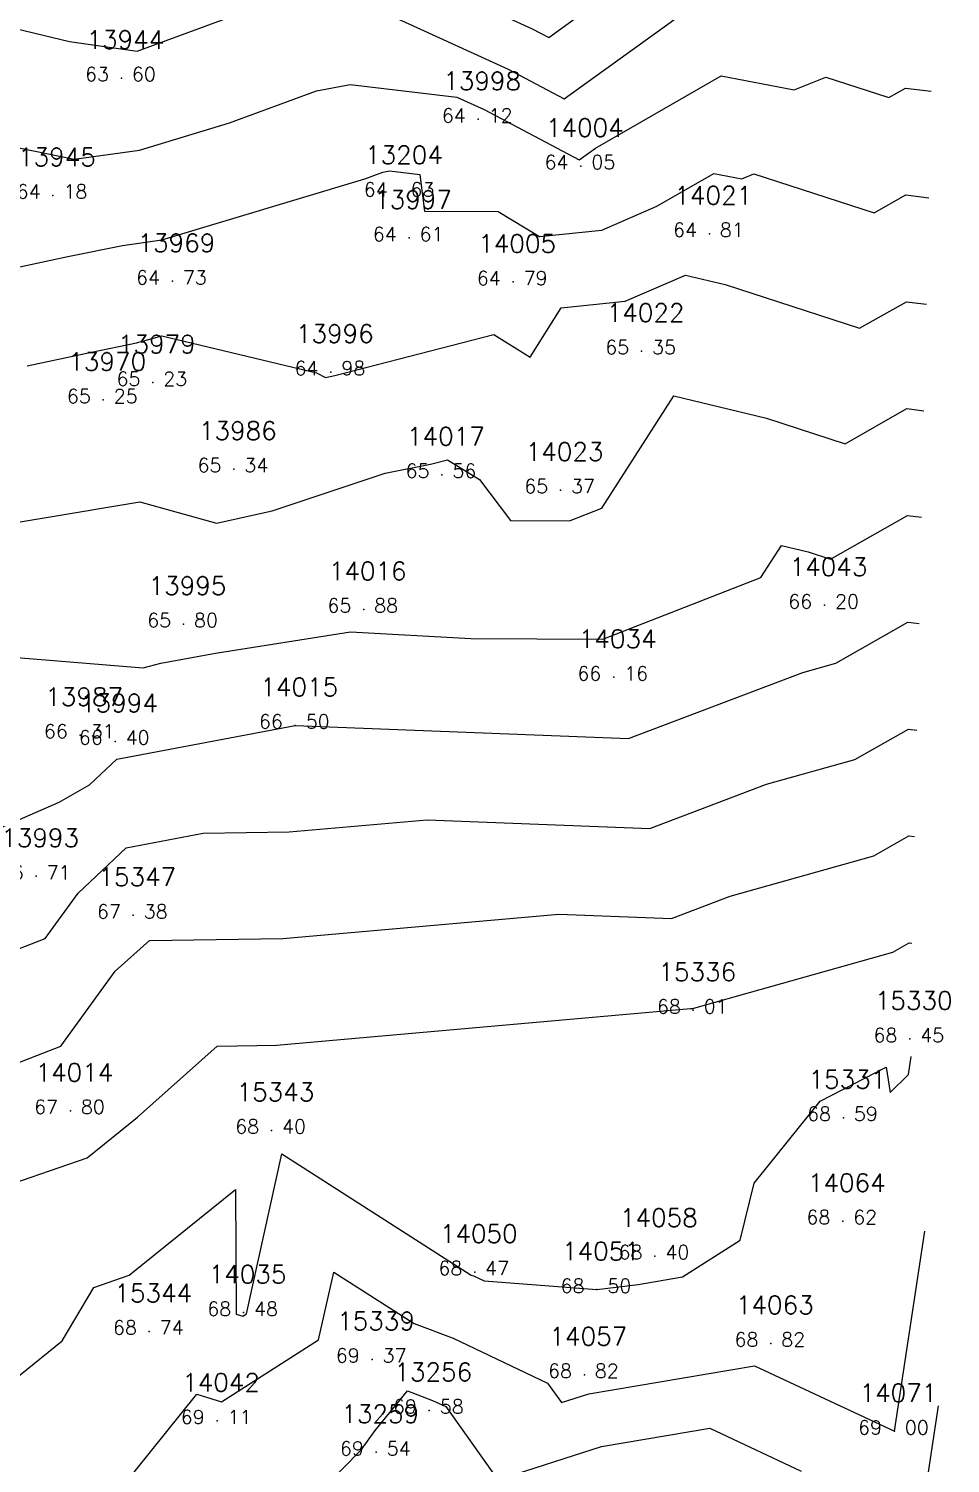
# Model space of a CAD drawing. Header units: millimetres. Extents: x 1412565 to 1412813, y 4931476 to 4931699.
# Drawn here: x 1412799.42 to 1412812.62, y 4931563.02 to 4931583.57 of the extents above; entities that cross this region are included whole.
import ezdxf
from ezdxf.enums import TextEntityAlignment as Align

# ---------------------------------------------------------------- set-up
doc = ezdxf.new("R2010")
doc.units = ezdxf.units.MM
for name, color, linetype in [('CIVIL', 50, 'Continuous'), ('CIVIL-DRAW', 80, 'Continuous'), ('CIVIL-NONAME', 130, 'Continuous'), ('CIVIL-TEXT', 240, 'Continuous'), ('CIVIL-Z', 50, 'Continuous'), ('Tcontours0', 7, 'Continuous'), ('Tcontours1', 7, 'Continuous'), ('Tcontours2', 7, 'Continuous')]:
    doc.layers.add(name, color=color, linetype=linetype)
doc.styles.add('CIVILCADMAIN', font='TXT.SHX')
doc.styles.get("Standard").update_dxf_attribs({"font": 'arial.ttf'})

# ---------------------------------------------------------------- blocks, each defined once
blk = doc.blocks.new('CIVIL-ZZ')
at = {"layer": 'CIVIL-DRAW'}
blk.add_point((0, 0), dxfattribs=at)
at = {"layer": 'CIVIL-NONAME'}
blk.add_attdef('NAME', text='', height=1.8, dxfattribs=at).set_placement((0, 2.1), align=Align.CENTER)
at = {"layer": 'CIVIL-TEXT', "flags": 8}
blk.add_attdef('TEXT', text='', height=2, dxfattribs=at).set_placement((0.2, -3.3), align=Align.CENTER)
at = {"layer": 'CIVIL-Z'}
blk.add_attdef('Z1', text='', height=1.6, dxfattribs=at).set_placement((-0.75, -0.225), align=Align.RIGHT)
blk.add_attdef('Z2', (0.75, -0.225), '', height=1.6, dxfattribs=at)

msp = doc.modelspace()

# ---------------------------------------------------------------- linework, layer by layer
at = {"layer": 'Tcontours0', "elevation": 65}
msp.add_lwpolyline([(1412799.399, 4931578.739), (1412800.322, 4931578.935), (1412800.966, 4931579.067), (1412801.329, 4931579.167), (1412803.546, 4931578.638), (1412803.673, 4931578.573), (1412803.805, 4931578.599), (1412806.082, 4931579.187), (1412806.606, 4931578.861), (1412807.05, 4931579.569), (1412807.966, 4931579.663), (1412808.829, 4931580.039), (1412809.396, 4931579.903), (1412811.322, 4931579.277), (1412811.992, 4931579.657), (1412812.279, 4931579.621)], dxfattribs=at)
at = {"layer": 'Tcontours1'}
for points, elevation in [([(1412802.989, 4931585.235), (1412806.635, 4931583.567), (1412806.872, 4931583.442), (1412807.512, 4931583.904)], 63), ([(1412798.532, 4931582.015), (1412800.074, 4931581.701), (1412801.008, 4931581.83), (1412802.3, 4931582.219), (1412803.546, 4931582.677), (1412804.025, 4931582.77), (1412805.552, 4931582.588), (1412805.943, 4931582.409), (1412807.308, 4931581.688), (1412807.54, 4931581.855), (1412809.337, 4931582.893), (1412810.385, 4931582.69), (1412810.838, 4931582.875), (1412811.74, 4931582.582), (1412811.978, 4931582.717), (1412812.348, 4931582.671)], 64), ([(1412799.252, 4931574.564), (1412801.06, 4931574.416), (1412801.313, 4931574.48), (1412802.097, 4931574.626), (1412804.03, 4931574.929), (1412805.754, 4931574.834), (1412807.646, 4931574.823), (1412809.909, 4931575.708), (1412810.204, 4931576.166), (1412810.583, 4931576.075), (1412810.904, 4931575.971), (1412812.006, 4931576.597), (1412812.209, 4931576.572)], 66), ([(1412789.05, 4931567.685), (1412791.655, 4931567.876), (1412793.495, 4931568.073), (1412795.092, 4931569.258), (1412795.701, 4931569.355), (1412795.927, 4931569.455), (1412796.535, 4931569.798), (1412796.92, 4931569.927), (1412798.222, 4931569.98), (1412799.66, 4931570.536), (1412800.132, 4931571.188), (1412800.819, 4931571.836), (1412801.922, 4931572.045), (1412803.151, 4931572.064), (1412805.127, 4931572.239), (1412808.318, 4931572.114), (1412809.989, 4931572.746), (1412811.254, 4931573.102), (1412812.02, 4931573.537), (1412812.14, 4931573.522)], 67), ([(1412791.42, 4931561.344), (1412791.361, 4931563.271), (1412792.13, 4931563.823), (1412792.357, 4931564.156), (1412793.085, 4931564.221), (1412795.515, 4931564.332), (1412796.218, 4931565.138), (1412797.264, 4931565.178), (1412797.981, 4931565.593), (1412798.662, 4931566.792), (1412798.708, 4931566.855), (1412798.791, 4931566.889), (1412800.26, 4931567.398), (1412800.98, 4931567.977), (1412802.124, 4931568.998), (1412802.972, 4931569.011), (1412808.902, 4931569.537), (1412808.934, 4931569.536), (1412808.95, 4931569.542), (1412811.796, 4931570.342), (1412812.034, 4931570.477), (1412812.071, 4931570.472)], 68), ([(1412800.289, 4931562.091), (1412801.832, 4931564.011), (1412802.186, 4931563.901), (1412803.575, 4931564.789), (1412803.791, 4931565.761), (1412804.944, 4931565.024), (1412805.5, 4931564.815), (1412806.854, 4931564.169), (1412807.051, 4931563.892), (1412807.446, 4931564.018), (1412809.819, 4931564.418), (1412811.82, 4931563.48), (1412812.256, 4931566.346)], 69)]:
    msp.add_lwpolyline(points, dxfattribs=dict(at, elevation=elevation))
at = {"layer": 'Tcontours2'}
for points, elevation in [([(1412804.271, 4931583.911), (1412806.289, 4931582.988), (1412807.09, 4931582.565), (1412809.256, 4931584.128)], 63.5), ([(1412788.469, 4931581.606), (1412788.562, 4931582.019), (1412788.882, 4931582.241), (1412789.354, 4931582.635), (1412790.578, 4931582.922), (1412790.89, 4931582.949), (1412792.615, 4931582.598), (1412793.707, 4931581.459), (1412794.476, 4931581.064), (1412794.897, 4931580.892), (1412795.179, 4931580.925), (1412795.749, 4931581.483), (1412796.092, 4931582.923), (1412797.747, 4931583.484), (1412797.681, 4931583.942), (1412800.005, 4931583.383), (1412800.977, 4931583.246), (1412802.599, 4931583.842)], 63.5), ([(1412799.16, 4931580.129), (1412799.985, 4931580.304), (1412800.765, 4931580.464), (1412801.331, 4931580.542), (1412804.236, 4931581.418), (1412804.494, 4931581.513), (1412804.592, 4931581.532), (1412805.025, 4931581.48), (1412805.092, 4931580.952), (1412806.144, 4931580.949), (1412806.74, 4931580.591), (1412807.631, 4931580.683), (1412808.419, 4931581.026), (1412809.234, 4931581.496), (1412809.635, 4931581.418), (1412809.808, 4931581.489), (1412811.531, 4931580.929), (1412811.985, 4931581.187), (1412812.313, 4931581.146)], 64.5), ([(1412798.211, 4931576.326), (1412801.013, 4931576.791), (1412802.11, 4931576.488), (1412802.911, 4931576.664), (1412804.527, 4931577.202), (1412805.176, 4931577.332), (1412805.419, 4931577.395), (1412805.877, 4931577.111), (1412806.321, 4931576.524), (1412807.165, 4931576.519), (1412807.632, 4931576.702), (1412808.662, 4931578.308), (1412809.989, 4931577.989), (1412811.113, 4931577.624), (1412811.999, 4931578.127), (1412812.244, 4931578.096)], 65.5), ([(1412789.033, 4931569.425), (1412792.995, 4931570.145), (1412793.294, 4931569.97), (1412795.154, 4931570.267), (1412795.945, 4931570.617), (1412796.219, 4931570.772), (1412798.321, 4931571.477), (1412798.948, 4931572.096), (1412799.861, 4931572.49), (1412800.295, 4931572.737), (1412800.687, 4931573.106), (1412803.24, 4931573.59), (1412808.01, 4931573.403), (1412810.508, 4931574.349), (1412810.983, 4931574.482), (1412812.013, 4931575.067), (1412812.175, 4931575.047)], 66.5), ([(1412789.035, 4931564.729), (1412789.663, 4931564.78), (1412790.215, 4931565.452), (1412790.421, 4931565.756), (1412791.99, 4931565.895), (1412793.789, 4931566.088), (1412794.225, 4931566.412), (1412795.934, 4931567.652), (1412796.587, 4931567.627), (1412797.265, 4931567.646), (1412797.588, 4931568.088), (1412798.37, 4931568.409), (1412799.885, 4931568.995), (1412800.663, 4931570.07), (1412801.153, 4931570.508), (1412803.061, 4931570.537), (1412807.015, 4931570.888), (1412808.626, 4931570.825), (1412809.47, 4931571.144), (1412811.525, 4931571.722), (1412812.027, 4931572.007), (1412812.106, 4931571.997)], 67.5), ([(1412797.329, 4931562.953), (1412798.595, 4931563.723), (1412799.9, 4931564.775), (1412800.354, 4931565.541), (1412800.861, 4931565.717), (1412802.385, 4931566.943), (1412802.396, 4931565.159), (1412802.488, 4931565.131), (1412802.541, 4931565.165), (1412803.048, 4931567.452), (1412805.761, 4931565.718), (1412805.792, 4931565.706), (1412805.945, 4931565.634), (1412807.56, 4931565.51), (1412808.15, 4931565.585), (1412808.785, 4931565.692), (1412809.613, 4931566.217), (1412809.811, 4931567.032), (1412810.756, 4931568.209), (1412811.701, 4931568.696), (1412811.758, 4931568.332), (1412812.02, 4931568.589), (1412812.06, 4931568.85)], 68.5), ([(1412802.002, 4931560.995), (1412804.188, 4931563.222), (1412804.386, 4931563.493), (1412804.848, 4931564.058), (1412805.207, 4931563.923), (1412805.394, 4931563.834), (1412806.139, 4931562.785), (1412807.628, 4931563.262), (1412809.177, 4931563.523), (1412810.483, 4931562.911)], 69.5), ([(1412812.246, 4931562.485), (1412812.453, 4931563.843)], 69.5)]:
    msp.add_lwpolyline(points, dxfattribs=dict(at, elevation=elevation))

# ---------------------------------------------------------------- block references
at = {"layer": 'CIVIL'}
ref = msp.add_blockref('CIVIL-ZZ', (1412800.75, 4931582.86, 63.6), dxfattribs=dict(at, xscale=0.2, yscale=0.2))
ref.add_attrib('Z2', '60', (1412800.9, 4931582.815), dxfattribs={"layer": 'CIVIL-Z', "height": 0.2, "style": 'CIVILCADMAIN'})
ref.add_attrib('Z1', '63', (1412800.23, 4931582.815), dxfattribs={"layer": 'CIVIL-Z', "height": 0.2, "style": 'CIVILCADMAIN'})
ref.add_attrib('NAME', '13944', (1412800.25, 4931583.28), dxfattribs={"layer": 'CIVIL-NONAME', "height": 0.26, "style": 'CIVILCADMAIN'})
ref = msp.add_blockref('CIVIL-ZZ', (1412805.86, 4931582.27, 64.12), dxfattribs=dict(at, xscale=0.2, yscale=0.2))
ref.add_attrib('Z2', '12', (1412806.01, 4931582.225), dxfattribs={"layer": 'CIVIL-Z', "height": 0.2, "style": 'CIVILCADMAIN'})
ref.add_attrib('Z1', '64', (1412805.34, 4931582.225), dxfattribs={"layer": 'CIVIL-Z', "height": 0.2, "style": 'CIVILCADMAIN'})
ref.add_attrib('NAME', '13998', (1412805.36, 4931582.69), dxfattribs={"layer": 'CIVIL-NONAME', "height": 0.26, "style": 'CIVILCADMAIN'})
ref = msp.add_blockref('CIVIL-ZZ', (1412807.33, 4931581.6, 64.05), dxfattribs=dict(at, xscale=0.2, yscale=0.2))
ref.add_attrib('Z2', '05', (1412807.48, 4931581.555), dxfattribs={"layer": 'CIVIL-Z', "height": 0.2, "style": 'CIVILCADMAIN'})
ref.add_attrib('Z1', '64', (1412806.81, 4931581.555), dxfattribs={"layer": 'CIVIL-Z', "height": 0.2, "style": 'CIVILCADMAIN'})
ref.add_attrib('NAME', '14004', (1412806.83, 4931582.02), dxfattribs={"layer": 'CIVIL-NONAME', "height": 0.26, "style": 'CIVILCADMAIN'})
ref = msp.add_blockref('CIVIL-ZZ', (1412799.77, 4931581.18, 64.18), dxfattribs=dict(at, xscale=0.2, yscale=0.2))
ref.add_attrib('Z2', '18', (1412799.92, 4931581.135), dxfattribs={"layer": 'CIVIL-Z', "height": 0.2, "style": 'CIVILCADMAIN'})
ref.add_attrib('Z1', '64', (1412799.25, 4931581.135), dxfattribs={"layer": 'CIVIL-Z', "height": 0.2, "style": 'CIVILCADMAIN'})
ref.add_attrib('NAME', '13945', (1412799.27, 4931581.6), dxfattribs={"layer": 'CIVIL-NONAME', "height": 0.26, "style": 'CIVILCADMAIN'})
ref = msp.add_blockref('CIVIL-ZZ', (1412804.74, 4931581.21, 64.63), dxfattribs=dict(at, xscale=0.2, yscale=0.2))
ref.add_attrib('Z2', '63', (1412804.89, 4931581.165), dxfattribs={"layer": 'CIVIL-Z', "height": 0.2, "style": 'CIVILCADMAIN'})
ref.add_attrib('Z1', '64', (1412804.22, 4931581.165), dxfattribs={"layer": 'CIVIL-Z', "height": 0.2, "style": 'CIVILCADMAIN'})
ref.add_attrib('NAME', '13204', (1412804.24, 4931581.63), dxfattribs={"layer": 'CIVIL-NONAME', "height": 0.26, "style": 'CIVILCADMAIN'})
ref = msp.add_blockref('CIVIL-ZZ', (1412809.17, 4931580.63, 64.81), dxfattribs=dict(at, xscale=0.2, yscale=0.2))
ref.add_attrib('Z2', '81', (1412809.32, 4931580.585), dxfattribs={"layer": 'CIVIL-Z', "height": 0.2, "style": 'CIVILCADMAIN'})
ref.add_attrib('Z1', '64', (1412808.65, 4931580.585), dxfattribs={"layer": 'CIVIL-Z', "height": 0.2, "style": 'CIVILCADMAIN'})
ref.add_attrib('NAME', '14021', (1412808.67, 4931581.05), dxfattribs={"layer": 'CIVIL-NONAME', "height": 0.26, "style": 'CIVILCADMAIN'})
ref = msp.add_blockref('CIVIL-ZZ', (1412804.87, 4931580.57, 64.61), dxfattribs=dict(at, xscale=0.2, yscale=0.2))
ref.add_attrib('Z2', '61', (1412805.02, 4931580.525), dxfattribs={"layer": 'CIVIL-Z', "height": 0.2, "style": 'CIVILCADMAIN'})
ref.add_attrib('Z1', '64', (1412804.35, 4931580.525), dxfattribs={"layer": 'CIVIL-Z', "height": 0.2, "style": 'CIVILCADMAIN'})
ref.add_attrib('NAME', '13997', (1412804.37, 4931580.99), dxfattribs={"layer": 'CIVIL-NONAME', "height": 0.26, "style": 'CIVILCADMAIN'})
ref = msp.add_blockref('CIVIL-ZZ', (1412801.48, 4931579.95, 64.73), dxfattribs=dict(at, xscale=0.2, yscale=0.2))
ref.add_attrib('Z2', '73', (1412801.63, 4931579.905), dxfattribs={"layer": 'CIVIL-Z', "height": 0.2, "style": 'CIVILCADMAIN'})
ref.add_attrib('Z1', '64', (1412800.96, 4931579.905), dxfattribs={"layer": 'CIVIL-Z', "height": 0.2, "style": 'CIVILCADMAIN'})
ref.add_attrib('NAME', '13969', (1412800.98, 4931580.37), dxfattribs={"layer": 'CIVIL-NONAME', "height": 0.26, "style": 'CIVILCADMAIN'})
ref = msp.add_blockref('CIVIL-ZZ', (1412806.36, 4931579.94, 64.79), dxfattribs=dict(at, xscale=0.2, yscale=0.2))
ref.add_attrib('Z2', '79', (1412806.51, 4931579.895), dxfattribs={"layer": 'CIVIL-Z', "height": 0.2, "style": 'CIVILCADMAIN'})
ref.add_attrib('Z1', '64', (1412805.84, 4931579.895), dxfattribs={"layer": 'CIVIL-Z', "height": 0.2, "style": 'CIVILCADMAIN'})
ref.add_attrib('NAME', '14005', (1412805.86, 4931580.36), dxfattribs={"layer": 'CIVIL-NONAME', "height": 0.26, "style": 'CIVILCADMAIN'})
ref = msp.add_blockref('CIVIL-ZZ', (1412808.2, 4931578.95, 65.35), dxfattribs=dict(at, xscale=0.2, yscale=0.2))
ref.add_attrib('Z2', '35', (1412808.35, 4931578.905), dxfattribs={"layer": 'CIVIL-Z', "height": 0.2, "style": 'CIVILCADMAIN'})
ref.add_attrib('Z1', '65', (1412807.68, 4931578.905), dxfattribs={"layer": 'CIVIL-Z', "height": 0.2, "style": 'CIVILCADMAIN'})
ref.add_attrib('NAME', '14022', (1412807.7, 4931579.37), dxfattribs={"layer": 'CIVIL-NONAME', "height": 0.26, "style": 'CIVILCADMAIN'})
ref = msp.add_blockref('CIVIL-ZZ', (1412803.75, 4931578.65, 64.98), dxfattribs=dict(at, xscale=0.2, yscale=0.2))
ref.add_attrib('Z2', '98', (1412803.9, 4931578.605), dxfattribs={"layer": 'CIVIL-Z', "height": 0.2, "style": 'CIVILCADMAIN'})
ref.add_attrib('Z1', '64', (1412803.23, 4931578.605), dxfattribs={"layer": 'CIVIL-Z', "height": 0.2, "style": 'CIVILCADMAIN'})
ref.add_attrib('NAME', '13996', (1412803.25, 4931579.07), dxfattribs={"layer": 'CIVIL-NONAME', "height": 0.26, "style": 'CIVILCADMAIN'})
ref = msp.add_blockref('CIVIL-ZZ', (1412801.2, 4931578.5, 65.23), dxfattribs=dict(at, xscale=0.2, yscale=0.2))
ref.add_attrib('Z2', '23', (1412801.35, 4931578.455), dxfattribs={"layer": 'CIVIL-Z', "height": 0.2, "style": 'CIVILCADMAIN'})
ref.add_attrib('Z1', '65', (1412800.68, 4931578.455), dxfattribs={"layer": 'CIVIL-Z', "height": 0.2, "style": 'CIVILCADMAIN'})
ref.add_attrib('NAME', '13979', (1412800.7, 4931578.92), dxfattribs={"layer": 'CIVIL-NONAME', "height": 0.26, "style": 'CIVILCADMAIN'})
ref = msp.add_blockref('CIVIL-ZZ', (1412800.49, 4931578.25, 65.25), dxfattribs=dict(at, xscale=0.2, yscale=0.2))
ref.add_attrib('Z2', '25', (1412800.64, 4931578.205), dxfattribs={"layer": 'CIVIL-Z', "height": 0.2, "style": 'CIVILCADMAIN'})
ref.add_attrib('Z1', '65', (1412799.97, 4931578.205), dxfattribs={"layer": 'CIVIL-Z', "height": 0.2, "style": 'CIVILCADMAIN'})
ref.add_attrib('NAME', '13970', (1412799.99, 4931578.67), dxfattribs={"layer": 'CIVIL-NONAME', "height": 0.26, "style": 'CIVILCADMAIN'})
ref = msp.add_blockref('CIVIL-ZZ', (1412802.36, 4931577.26, 65.34), dxfattribs=dict(at, xscale=0.2, yscale=0.2))
ref.add_attrib('Z2', '34', (1412802.51, 4931577.215), dxfattribs={"layer": 'CIVIL-Z', "height": 0.2, "style": 'CIVILCADMAIN'})
ref.add_attrib('Z1', '65', (1412801.84, 4931577.215), dxfattribs={"layer": 'CIVIL-Z', "height": 0.2, "style": 'CIVILCADMAIN'})
ref.add_attrib('NAME', '13986', (1412801.86, 4931577.68), dxfattribs={"layer": 'CIVIL-NONAME', "height": 0.26, "style": 'CIVILCADMAIN'})
ref = msp.add_blockref('CIVIL-ZZ', (1412805.34, 4931577.18, 65.56), dxfattribs=dict(at, xscale=0.2, yscale=0.2))
ref.add_attrib('Z2', '56', (1412805.49, 4931577.135), dxfattribs={"layer": 'CIVIL-Z', "height": 0.2, "style": 'CIVILCADMAIN'})
ref.add_attrib('Z1', '65', (1412804.82, 4931577.135), dxfattribs={"layer": 'CIVIL-Z', "height": 0.2, "style": 'CIVILCADMAIN'})
ref.add_attrib('NAME', '14017', (1412804.84, 4931577.6), dxfattribs={"layer": 'CIVIL-NONAME', "height": 0.26, "style": 'CIVILCADMAIN'})
ref = msp.add_blockref('CIVIL-ZZ', (1412807.04, 4931576.96, 65.37), dxfattribs=dict(at, xscale=0.2, yscale=0.2))
ref.add_attrib('Z2', '37', (1412807.19, 4931576.915), dxfattribs={"layer": 'CIVIL-Z', "height": 0.2, "style": 'CIVILCADMAIN'})
ref.add_attrib('Z1', '65', (1412806.52, 4931576.915), dxfattribs={"layer": 'CIVIL-Z', "height": 0.2, "style": 'CIVILCADMAIN'})
ref.add_attrib('NAME', '14023', (1412806.54, 4931577.38), dxfattribs={"layer": 'CIVIL-NONAME', "height": 0.26, "style": 'CIVILCADMAIN'})
ref = msp.add_blockref('CIVIL-ZZ', (1412810.82, 4931575.31, 66.2), dxfattribs=dict(at, xscale=0.2, yscale=0.2))
ref.add_attrib('Z2', '20', (1412810.97, 4931575.265), dxfattribs={"layer": 'CIVIL-Z', "height": 0.2, "style": 'CIVILCADMAIN'})
ref.add_attrib('Z1', '66', (1412810.3, 4931575.265), dxfattribs={"layer": 'CIVIL-Z', "height": 0.2, "style": 'CIVILCADMAIN'})
ref.add_attrib('NAME', '14043', (1412810.32, 4931575.73), dxfattribs={"layer": 'CIVIL-NONAME', "height": 0.26, "style": 'CIVILCADMAIN'})
ref = msp.add_blockref('CIVIL-ZZ', (1412804.22, 4931575.25, 65.88), dxfattribs=dict(at, xscale=0.2, yscale=0.2))
ref.add_attrib('Z2', '88', (1412804.37, 4931575.205), dxfattribs={"layer": 'CIVIL-Z', "height": 0.2, "style": 'CIVILCADMAIN'})
ref.add_attrib('Z1', '65', (1412803.7, 4931575.205), dxfattribs={"layer": 'CIVIL-Z', "height": 0.2, "style": 'CIVILCADMAIN'})
ref.add_attrib('NAME', '14016', (1412803.72, 4931575.67), dxfattribs={"layer": 'CIVIL-NONAME', "height": 0.26, "style": 'CIVILCADMAIN'})
ref = msp.add_blockref('CIVIL-ZZ', (1412801.64, 4931575.04, 65.8), dxfattribs=dict(at, xscale=0.2, yscale=0.2))
ref.add_attrib('Z2', '80', (1412801.79, 4931574.995), dxfattribs={"layer": 'CIVIL-Z', "height": 0.2, "style": 'CIVILCADMAIN'})
ref.add_attrib('Z1', '65', (1412801.12, 4931574.995), dxfattribs={"layer": 'CIVIL-Z', "height": 0.2, "style": 'CIVILCADMAIN'})
ref.add_attrib('NAME', '13995', (1412801.14, 4931575.46), dxfattribs={"layer": 'CIVIL-NONAME', "height": 0.26, "style": 'CIVILCADMAIN'})
ref = msp.add_blockref('CIVIL-ZZ', (1412807.8, 4931574.28, 66.16), dxfattribs=dict(at, xscale=0.2, yscale=0.2))
ref.add_attrib('Z2', '16', (1412807.95, 4931574.235), dxfattribs={"layer": 'CIVIL-Z', "height": 0.2, "style": 'CIVILCADMAIN'})
ref.add_attrib('Z1', '66', (1412807.28, 4931574.235), dxfattribs={"layer": 'CIVIL-Z', "height": 0.2, "style": 'CIVILCADMAIN'})
ref.add_attrib('NAME', '14034', (1412807.3, 4931574.7), dxfattribs={"layer": 'CIVIL-NONAME', "height": 0.26, "style": 'CIVILCADMAIN'})
ref = msp.add_blockref('CIVIL-ZZ', (1412800.16, 4931573.45, 66.31), dxfattribs=dict(at, xscale=0.2, yscale=0.2))
ref.add_attrib('Z2', '31', (1412800.31, 4931573.405), dxfattribs={"layer": 'CIVIL-Z', "height": 0.2, "style": 'CIVILCADMAIN'})
ref.add_attrib('Z1', '66', (1412799.64, 4931573.405), dxfattribs={"layer": 'CIVIL-Z', "height": 0.2, "style": 'CIVILCADMAIN'})
ref.add_attrib('NAME', '13987', (1412799.66, 4931573.87), dxfattribs={"layer": 'CIVIL-NONAME', "height": 0.26, "style": 'CIVILCADMAIN'})
ref = msp.add_blockref('CIVIL-ZZ', (1412803.24, 4931573.59, 66.5), dxfattribs=dict(at, xscale=0.2, yscale=0.2))
ref.add_attrib('Z2', '50', (1412803.39, 4931573.545), dxfattribs={"layer": 'CIVIL-Z', "height": 0.2, "style": 'CIVILCADMAIN'})
ref.add_attrib('Z1', '66', (1412802.72, 4931573.545), dxfattribs={"layer": 'CIVIL-Z', "height": 0.2, "style": 'CIVILCADMAIN'})
ref.add_attrib('NAME', '14015', (1412802.74, 4931574.01), dxfattribs={"layer": 'CIVIL-NONAME', "height": 0.26, "style": 'CIVILCADMAIN'})
ref = msp.add_blockref('CIVIL-ZZ', (1412800.66, 4931573.36, 66.4), dxfattribs=dict(at, xscale=0.2, yscale=0.2))
ref.add_attrib('Z2', '40', (1412800.81, 4931573.315), dxfattribs={"layer": 'CIVIL-Z', "height": 0.2, "style": 'CIVILCADMAIN'})
ref.add_attrib('Z1', '66', (1412800.14, 4931573.315), dxfattribs={"layer": 'CIVIL-Z', "height": 0.2, "style": 'CIVILCADMAIN'})
ref.add_attrib('NAME', '13994', (1412800.16, 4931573.78), dxfattribs={"layer": 'CIVIL-NONAME', "height": 0.26, "style": 'CIVILCADMAIN'})
ref = msp.add_blockref('CIVIL-ZZ', (1412799.53, 4931571.43, 66.71), dxfattribs=dict(at, xscale=0.2, yscale=0.2))
ref.add_attrib('Z2', '71', (1412799.68, 4931571.385), dxfattribs={"layer": 'CIVIL-Z', "height": 0.2, "style": 'CIVILCADMAIN'})
ref.add_attrib('Z1', '66', (1412799.01, 4931571.385), dxfattribs={"layer": 'CIVIL-Z', "height": 0.2, "style": 'CIVILCADMAIN'})
ref.add_attrib('NAME', '13993', (1412799.03, 4931571.85), dxfattribs={"layer": 'CIVIL-NONAME', "height": 0.26, "style": 'CIVILCADMAIN'})
ref = msp.add_blockref('CIVIL-ZZ', (1412800.92, 4931570.87, 67.38), dxfattribs=dict(at, xscale=0.2, yscale=0.2))
ref.add_attrib('Z2', '38', (1412801.07, 4931570.825), dxfattribs={"layer": 'CIVIL-Z', "height": 0.2, "style": 'CIVILCADMAIN'})
ref.add_attrib('Z1', '67', (1412800.4, 4931570.825), dxfattribs={"layer": 'CIVIL-Z', "height": 0.2, "style": 'CIVILCADMAIN'})
ref.add_attrib('NAME', '15347', (1412800.42, 4931571.29), dxfattribs={"layer": 'CIVIL-NONAME', "height": 0.26, "style": 'CIVILCADMAIN'})
ref = msp.add_blockref('CIVIL-ZZ', (1412808.94, 4931569.51, 68.01), dxfattribs=dict(at, xscale=0.2, yscale=0.2))
ref.add_attrib('Z2', '01', (1412809.09, 4931569.465), dxfattribs={"layer": 'CIVIL-Z', "height": 0.2, "style": 'CIVILCADMAIN'})
ref.add_attrib('Z1', '68', (1412808.42, 4931569.465), dxfattribs={"layer": 'CIVIL-Z', "height": 0.2, "style": 'CIVILCADMAIN'})
ref.add_attrib('NAME', '15336', (1412808.44, 4931569.93), dxfattribs={"layer": 'CIVIL-NONAME', "height": 0.26, "style": 'CIVILCADMAIN'})
ref = msp.add_blockref('CIVIL-ZZ', (1412812.04, 4931569.1, 68.45), dxfattribs=dict(at, xscale=0.2, yscale=0.2))
ref.add_attrib('Z2', '45', (1412812.19, 4931569.055), dxfattribs={"layer": 'CIVIL-Z', "height": 0.2, "style": 'CIVILCADMAIN'})
ref.add_attrib('Z1', '68', (1412811.52, 4931569.055), dxfattribs={"layer": 'CIVIL-Z', "height": 0.2, "style": 'CIVILCADMAIN'})
ref.add_attrib('NAME', '15330', (1412811.54, 4931569.52), dxfattribs={"layer": 'CIVIL-NONAME', "height": 0.26, "style": 'CIVILCADMAIN'})
ref = msp.add_blockref('CIVIL-ZZ', (1412800.02, 4931568.07, 67.8), dxfattribs=dict(at, xscale=0.2, yscale=0.2))
ref.add_attrib('Z2', '80', (1412800.17, 4931568.025), dxfattribs={"layer": 'CIVIL-Z', "height": 0.2, "style": 'CIVILCADMAIN'})
ref.add_attrib('Z1', '67', (1412799.5, 4931568.025), dxfattribs={"layer": 'CIVIL-Z', "height": 0.2, "style": 'CIVILCADMAIN'})
ref.add_attrib('NAME', '14014', (1412799.52, 4931568.49), dxfattribs={"layer": 'CIVIL-NONAME', "height": 0.26, "style": 'CIVILCADMAIN'})
ref = msp.add_blockref('CIVIL-ZZ', (1412811.09, 4931567.97, 68.59), dxfattribs=dict(at, xscale=0.2, yscale=0.2))
ref.add_attrib('Z2', '59', (1412811.24, 4931567.925), dxfattribs={"layer": 'CIVIL-Z', "height": 0.2, "style": 'CIVILCADMAIN'})
ref.add_attrib('Z1', '68', (1412810.57, 4931567.925), dxfattribs={"layer": 'CIVIL-Z', "height": 0.2, "style": 'CIVILCADMAIN'})
ref.add_attrib('NAME', '15331', (1412810.59, 4931568.39), dxfattribs={"layer": 'CIVIL-NONAME', "height": 0.26, "style": 'CIVILCADMAIN'})
ref = msp.add_blockref('CIVIL-ZZ', (1412802.9, 4931567.79, 68.4), dxfattribs=dict(at, xscale=0.2, yscale=0.2))
ref.add_attrib('Z2', '40', (1412803.05, 4931567.745), dxfattribs={"layer": 'CIVIL-Z', "height": 0.2, "style": 'CIVILCADMAIN'})
ref.add_attrib('Z1', '68', (1412802.38, 4931567.745), dxfattribs={"layer": 'CIVIL-Z', "height": 0.2, "style": 'CIVILCADMAIN'})
ref.add_attrib('NAME', '15343', (1412802.4, 4931568.21), dxfattribs={"layer": 'CIVIL-NONAME', "height": 0.26, "style": 'CIVILCADMAIN'})
ref = msp.add_blockref('CIVIL-ZZ', (1412811.08, 4931566.49, 68.62), dxfattribs=dict(at, xscale=0.2, yscale=0.2))
ref.add_attrib('Z2', '62', (1412811.23, 4931566.445), dxfattribs={"layer": 'CIVIL-Z', "height": 0.2, "style": 'CIVILCADMAIN'})
ref.add_attrib('Z1', '68', (1412810.56, 4931566.445), dxfattribs={"layer": 'CIVIL-Z', "height": 0.2, "style": 'CIVILCADMAIN'})
ref.add_attrib('NAME', '14064', (1412810.58, 4931566.91), dxfattribs={"layer": 'CIVIL-NONAME', "height": 0.26, "style": 'CIVILCADMAIN'})
ref = msp.add_blockref('CIVIL-ZZ', (1412808.39, 4931565.99, 68.4), dxfattribs=dict(at, xscale=0.2, yscale=0.2))
ref.add_attrib('Z2', '40', (1412808.54, 4931565.945), dxfattribs={"layer": 'CIVIL-Z', "height": 0.2, "style": 'CIVILCADMAIN'})
ref.add_attrib('Z1', '68', (1412807.87, 4931565.945), dxfattribs={"layer": 'CIVIL-Z', "height": 0.2, "style": 'CIVILCADMAIN'})
ref.add_attrib('NAME', '14058', (1412807.89, 4931566.41), dxfattribs={"layer": 'CIVIL-NONAME', "height": 0.26, "style": 'CIVILCADMAIN'})
ref = msp.add_blockref('CIVIL-ZZ', (1412805.81, 4931565.76, 68.47), dxfattribs=dict(at, xscale=0.2, yscale=0.2))
ref.add_attrib('Z2', '47', (1412805.96, 4931565.715), dxfattribs={"layer": 'CIVIL-Z', "height": 0.2, "style": 'CIVILCADMAIN'})
ref.add_attrib('Z1', '68', (1412805.29, 4931565.715), dxfattribs={"layer": 'CIVIL-Z', "height": 0.2, "style": 'CIVILCADMAIN'})
ref.add_attrib('NAME', '14050', (1412805.31, 4931566.18), dxfattribs={"layer": 'CIVIL-NONAME', "height": 0.26, "style": 'CIVILCADMAIN'})
ref = msp.add_blockref('CIVIL-ZZ', (1412807.56, 4931565.51, 68.5), dxfattribs=dict(at, xscale=0.2, yscale=0.2))
ref.add_attrib('Z2', '50', (1412807.71, 4931565.465), dxfattribs={"layer": 'CIVIL-Z', "height": 0.2, "style": 'CIVILCADMAIN'})
ref.add_attrib('Z1', '68', (1412807.04, 4931565.465), dxfattribs={"layer": 'CIVIL-Z', "height": 0.2, "style": 'CIVILCADMAIN'})
ref.add_attrib('NAME', '14051', (1412807.06, 4931565.93), dxfattribs={"layer": 'CIVIL-NONAME', "height": 0.26, "style": 'CIVILCADMAIN'})
ref = msp.add_blockref('CIVIL-ZZ', (1412802.5, 4931565.18, 68.48), dxfattribs=dict(at, xscale=0.2, yscale=0.2))
ref.add_attrib('Z2', '48', (1412802.65, 4931565.135), dxfattribs={"layer": 'CIVIL-Z', "height": 0.2, "style": 'CIVILCADMAIN'})
ref.add_attrib('Z1', '68', (1412801.98, 4931565.135), dxfattribs={"layer": 'CIVIL-Z', "height": 0.2, "style": 'CIVILCADMAIN'})
ref.add_attrib('NAME', '14035', (1412802, 4931565.6), dxfattribs={"layer": 'CIVIL-NONAME', "height": 0.26, "style": 'CIVILCADMAIN'})
ref = msp.add_blockref('CIVIL-ZZ', (1412801.15, 4931564.91, 68.74), dxfattribs=dict(at, xscale=0.2, yscale=0.2))
ref.add_attrib('Z2', '74', (1412801.3, 4931564.865), dxfattribs={"layer": 'CIVIL-Z', "height": 0.2, "style": 'CIVILCADMAIN'})
ref.add_attrib('Z1', '68', (1412800.63, 4931564.865), dxfattribs={"layer": 'CIVIL-Z', "height": 0.2, "style": 'CIVILCADMAIN'})
ref.add_attrib('NAME', '15344', (1412800.65, 4931565.33), dxfattribs={"layer": 'CIVIL-NONAME', "height": 0.26, "style": 'CIVILCADMAIN'})
ref = msp.add_blockref('CIVIL-ZZ', (1412810.05, 4931564.74, 68.82), dxfattribs=dict(at, xscale=0.2, yscale=0.2))
ref.add_attrib('Z2', '82', (1412810.2, 4931564.695), dxfattribs={"layer": 'CIVIL-Z', "height": 0.2, "style": 'CIVILCADMAIN'})
ref.add_attrib('Z1', '68', (1412809.53, 4931564.695), dxfattribs={"layer": 'CIVIL-Z', "height": 0.2, "style": 'CIVILCADMAIN'})
ref.add_attrib('NAME', '14063', (1412809.55, 4931565.16), dxfattribs={"layer": 'CIVIL-NONAME', "height": 0.26, "style": 'CIVILCADMAIN'})
ref = msp.add_blockref('CIVIL-ZZ', (1412804.34, 4931564.51, 69.37), dxfattribs=dict(at, xscale=0.2, yscale=0.2))
ref.add_attrib('Z2', '37', (1412804.49, 4931564.465), dxfattribs={"layer": 'CIVIL-Z', "height": 0.2, "style": 'CIVILCADMAIN'})
ref.add_attrib('Z1', '69', (1412803.82, 4931564.465), dxfattribs={"layer": 'CIVIL-Z', "height": 0.2, "style": 'CIVILCADMAIN'})
ref.add_attrib('NAME', '15339', (1412803.84, 4931564.93), dxfattribs={"layer": 'CIVIL-NONAME', "height": 0.26, "style": 'CIVILCADMAIN'})
ref = msp.add_blockref('CIVIL-ZZ', (1412807.38, 4931564.29, 68.82), dxfattribs=dict(at, xscale=0.2, yscale=0.2))
ref.add_attrib('Z2', '82', (1412807.53, 4931564.245), dxfattribs={"layer": 'CIVIL-Z', "height": 0.2, "style": 'CIVILCADMAIN'})
ref.add_attrib('Z1', '68', (1412806.86, 4931564.245), dxfattribs={"layer": 'CIVIL-Z', "height": 0.2, "style": 'CIVILCADMAIN'})
ref.add_attrib('NAME', '14057', (1412806.88, 4931564.71), dxfattribs={"layer": 'CIVIL-NONAME', "height": 0.26, "style": 'CIVILCADMAIN'})
ref = msp.add_blockref('CIVIL-ZZ', (1412805.16, 4931563.78, 69.58), dxfattribs=dict(at, xscale=0.2, yscale=0.2))
ref.add_attrib('Z2', '58', (1412805.31, 4931563.735), dxfattribs={"layer": 'CIVIL-Z', "height": 0.2, "style": 'CIVILCADMAIN'})
ref.add_attrib('Z1', '69', (1412804.64, 4931563.735), dxfattribs={"layer": 'CIVIL-Z', "height": 0.2, "style": 'CIVILCADMAIN'})
ref.add_attrib('NAME', '13256', (1412804.66, 4931564.2), dxfattribs={"layer": 'CIVIL-NONAME', "height": 0.26, "style": 'CIVILCADMAIN'})
ref = msp.add_blockref('CIVIL-ZZ', (1412802.12, 4931563.63, 69.11), dxfattribs=dict(at, xscale=0.2, yscale=0.2))
ref.add_attrib('Z2', '11', (1412802.27, 4931563.585), dxfattribs={"layer": 'CIVIL-Z', "height": 0.2, "style": 'CIVILCADMAIN'})
ref.add_attrib('Z1', '69', (1412801.6, 4931563.585), dxfattribs={"layer": 'CIVIL-Z', "height": 0.2, "style": 'CIVILCADMAIN'})
ref.add_attrib('NAME', '14042', (1412801.62, 4931564.05), dxfattribs={"layer": 'CIVIL-NONAME', "height": 0.26, "style": 'CIVILCADMAIN'})
ref = msp.add_blockref('CIVIL-ZZ', (1412811.82, 4931563.48, 69), dxfattribs=dict(at, xscale=0.2, yscale=0.2))
ref.add_attrib('Z2', '00', (1412811.97, 4931563.435), dxfattribs={"layer": 'CIVIL-Z', "height": 0.2, "style": 'CIVILCADMAIN'})
ref.add_attrib('Z1', '69', (1412811.3, 4931563.435), dxfattribs={"layer": 'CIVIL-Z', "height": 0.2, "style": 'CIVILCADMAIN'})
ref.add_attrib('NAME', '14071', (1412811.32, 4931563.9), dxfattribs={"layer": 'CIVIL-NONAME', "height": 0.26, "style": 'CIVILCADMAIN'})
ref = msp.add_blockref('CIVIL-ZZ', (1412804.4, 4931563.18, 69.54), dxfattribs=dict(at, xscale=0.2, yscale=0.2))
ref.add_attrib('Z2', '54', (1412804.55, 4931563.135), dxfattribs={"layer": 'CIVIL-Z', "height": 0.2, "style": 'CIVILCADMAIN'})
ref.add_attrib('Z1', '69', (1412803.88, 4931563.135), dxfattribs={"layer": 'CIVIL-Z', "height": 0.2, "style": 'CIVILCADMAIN'})
ref.add_attrib('NAME', '13259', (1412803.9, 4931563.6), dxfattribs={"layer": 'CIVIL-NONAME', "height": 0.26, "style": 'CIVILCADMAIN'})

doc.saveas('drawing.dxf')
